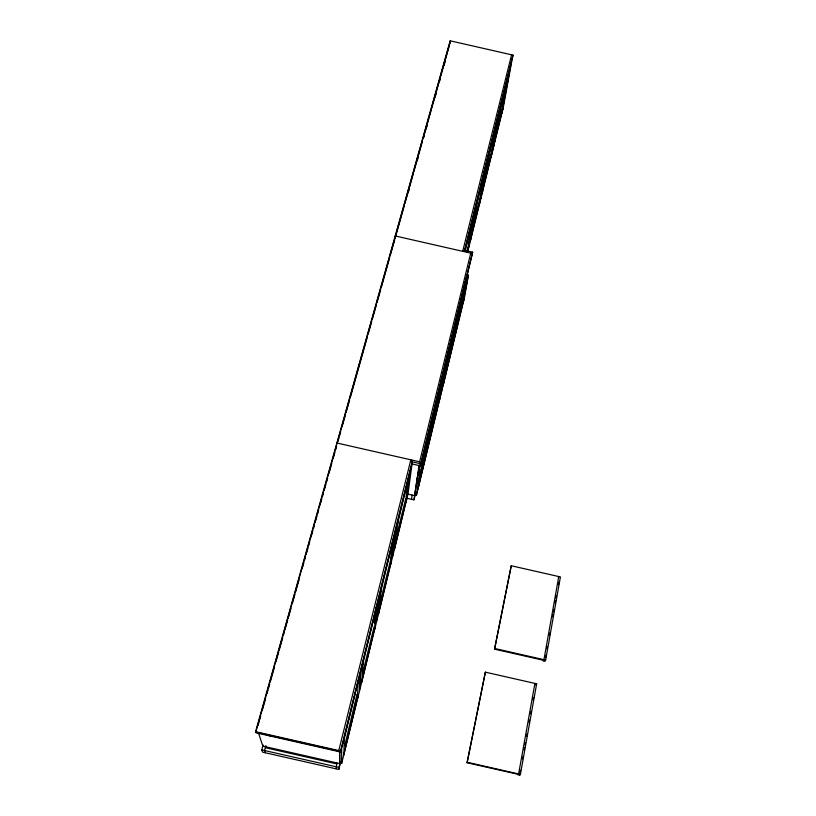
<?xml version="1.0" encoding="UTF-8"?>
<svg xmlns="http://www.w3.org/2000/svg" width="816" height="816" viewBox="0 0 816 816"><rect width="100%" height="100%" fill="white"/><g stroke="black" fill="none" stroke-linecap="round" stroke-linejoin="round"><path stroke-width="1.22" d="M343.516 755.861L357.796 696.436L357.683 698.384M343.628 739.643L343.618 741.438L358.775 678.555M343.985 753.984L344.128 737.633M357 694.232L344.74 745.783M357.235 700.189L358.295 680.473M360.672 670.905L359.458 691.172L341.659 763.439L339.823 763.021L339.711 750.893M360.784 670.426L359.57 690.724L376.441 622.261L378.757 597.934M361.335 683.553L374.972 626.749L374.758 629.095M362.671 662.827L362.528 665.122L376.961 605.166M361.774 681.768L363.14 660.929M394.352 242.026L394.454 240.679M374.401 623.23L374.85 618.171M374.33 630.809L376.513 606.971M378.981 597.037L376.655 621.404L392.649 556.471L395.964 528.523M423.728 137.578L423.871 136.109M378.328 614.611L391.374 560.245L391.058 562.958M380.756 589.856L380.491 592.589L394.271 535.357M378.746 612.918L381.205 588.071M390.599 559.368L391.853 548.332M449.82 43.921L450.177 40.8L513.05 55.141L464.671 251.318M390.65 564.59L393.842 537.071M396.066 528.095L392.751 556.063L407.949 494.374L411.978 464.467M394.342 549.617L406.837 497.495L406.429 500.534M397.749 521.302L397.372 524.423L410.54 469.7M394.74 548.005L398.167 519.608M406.093 496.679L407.878 483.041M406.052 502.085L410.142 471.322M450.177 40.8L255.581 731.677L255.969 732.799L340.507 751.995L411.917 463.916L412.192 461.836L410.836 459.816L338.538 751.556M411.539 499.3L412.141 495.077M406.582 498.178L413.987 499.861L419.149 465.12M442.374 375.156L417.262 478.084L414.732 495.098L416.374 495.475L441.405 392.394L444.71 372.708L443.088 372.341M417.731 476.177L419.373 465.151M416.956 484.072L417.323 481.654M418.475 473.963L418.996 471.444M411.917 463.916L420.689 465.916L472.668 252.164L464.641 250.339L462.703 251.318L511.581 54.805M416.374 495.475L418.965 478.472L444.71 372.708M417.863 489.335L440.62 394.526M418.241 487.815L420.883 470.597L419.179 470.21M442.598 374.432L442.996 371.994M439.691 399.463L443.302 378.502L441.67 378.134M465.089 250.41L465.497 247.962M468.455 275.176L444.893 371.984L441.578 391.69L464.559 297.055L468.455 275.176L466.895 274.819M442.945 386.06L463.998 298.33L463.294 302.257M443.282 384.662L446.638 364.793L445.016 364.426M468.17 245.422L471.485 226.001M474.983 209.702L467.833 251.359L476.656 202.949M468.139 250.114L468.853 245.973L467.323 252.154M475.3 208.417L465.038 251.236M470.659 239.894L478.237 196.554M483.031 180.295L479.818 198.614L474.708 219.331M479.645 203.408L487.285 160.058M479.941 202.215L480.706 197.911L471.383 235.732M487.591 158.824L477.125 202.429M488.957 153.306L481.114 197.472L469.445 244.841M482.419 192.148L490.477 147.206M462.978 303.562L466.844 281.816L465.273 281.459M545.527 657.614L545.975 655.146M547.067 648.955L547.505 646.486M549.484 635.358L549.923 632.879M552.789 616.804L553.228 614.336M553.666 611.857L554.105 609.389M555.206 603.197L555.645 600.729M556.084 598.25L556.522 595.782M558.501 584.654L558.94 582.175M558.348 577.32L558.756 576.555L543.946 659.675L543.16 660.94L544.874 661.327L545.659 660.062L560.419 576.932L511.244 565.753L494.557 649.169L543.548 660.307M494.527 134.028L491.242 152.368L486.775 170.442M534.531 684.012L534.908 683.42L518.609 773.935L517.895 774.792L519.69 775.2L520.588 770.192M522.607 758.911L523.056 756.412M524.188 750.139L524.637 747.64M525.086 745.13L525.535 742.621M526.657 736.358L527.105 733.859M529.135 722.578L529.584 720.079M530.706 713.806L531.155 711.307M533.185 700.026L533.633 697.527M519.69 775.2L520.414 774.343L536.653 683.808L485.357 672.16L467.089 762.746L518.252 774.364M491.028 157.233L499.106 112.373M491.303 156.091L492.109 151.633L483.194 187.813M499.402 111.2L489.325 153.204M500.636 106.213L492.425 151.552L481.256 196.88M493.609 146.737L502.075 100.388M505.216 91.29L502.105 108.365L497.219 128.153M501.85 113.291L510.326 67.096M502.126 112.2L502.972 107.6L494.425 142.249M510.612 65.963L500.891 106.488M511.724 61.486L503.197 107.845L492.497 151.266M494.557 649.169L511.244 565.753M467.089 762.746L485.357 672.16M443.557 370.413L450.34 342.567M450.942 340.139L465.304 281.357M465.548 280.357L466.63 275.93M420.689 465.916L472.668 252.164L470.73 253.154L395.209 235.946L395.015 238.67L404.318 205.591M413.987 499.861L415.191 494.914M442.68 382.214L419.995 475.432L420.495 472.168L418.802 471.781M420.434 474.3L421.637 469.343M422.239 466.864L423.443 461.917M427.064 447.056L428.267 442.099M428.869 439.63L429.767 435.907M435.193 413.62L436.397 408.673M436.999 406.195L437.906 402.482M449.861 353.348L451.064 348.401M451.666 345.933L452.86 340.986M457.378 322.432L459.184 315.017M340.507 751.995L412.192 461.836L421.005 463.845L419.638 461.815L470.73 253.154M263.15 744.998L261.793 749.894L262.568 752.148L338.803 769.457L339.986 762.44M338.803 769.457L340.629 762.052M362.651 673.22L374.054 627.014M379.787 603.83L390.456 560.592M397.106 533.644L405.929 497.923M467.048 250.349L467.966 246.636M473.504 224.206L474.106 221.768M336.937 763.052L336.08 768.835M464.641 250.339L513.05 55.141M265.904 745.62L264.547 750.516L265.292 752.77M336.559 445.301L255.775 732.238L338.528 751.036M449.993 42.361L336.896 444.077L336.886 442.996L419.638 461.815M258.029 725.455L259.06 721.783M259.661 719.661L260.692 715.999M262.16 710.767L265.608 698.527M266.985 693.631L268.015 689.959M268.597 687.908L269.627 684.247M270.32 681.809L274.564 666.703M275.941 661.807L278.695 652.015M279.245 650.056L282.683 637.837M283.376 635.399L284.407 631.737M284.896 629.983L287.65 620.191M288.181 618.304L290.935 608.532M292.312 603.646L294.892 594.487M295.576 592.039L299.023 579.799M302.073 568.936L303.848 562.663M304.49 560.357L305.561 556.543M306.214 554.227L307.979 547.964M308.632 545.639L309.703 541.844M311.049 537.061L312.803 530.828M313.466 528.482L314.517 524.708M315.19 522.352L316.934 516.14M317.597 513.764L318.658 510.02M320.015 505.186L321.759 499.004M322.432 496.597L323.473 492.884M324.156 490.467L325.89 484.316M326.573 481.889L327.614 478.196M328.991 473.3L331.745 463.498M333.122 458.612L334.856 452.462M335.529 450.044L336.569 446.372M337.926 441.527L338.977 437.815M339.64 435.448L340.69 431.705M342.037 426.941L345.505 414.599M346.137 412.355L349.636 399.942M350.248 397.769L367.506 336.406M368.2 333.968L371.688 321.545M372.32 319.301L376.523 304.399M377.135 302.195L380.654 289.69M381.266 287.538L389.62 257.825M390.201 255.775L394.669 239.884M404.899 203.541L413.284 173.747M413.875 171.656L422.239 141.902M423.361 137.935L431.205 110.058M431.817 107.906L440.171 78.214M440.783 76.01L449.198 46.135M408.235 192.678L409.265 189.006M417.19 160.823L418.231 157.151M426.146 128.999L427.176 125.317M435.101 97.135L436.142 93.463M439.243 82.436L440.273 78.754M444.067 65.28L445.097 61.608M535.888 684.991L536.653 683.808M465.599 280.133L467.16 280.49L466.426 284.621L445.658 369.995L446.291 366.231L444.669 365.854M443.261 371.617L444.893 371.984M441.313 379.583L442.945 379.95M417.262 478.084L418.965 478.472M407.235 493.955L414.61 495.638M494.853 648.516L545.659 660.062M467.344 762.297L520.414 774.343M255.581 731.677L340.496 750.955M265.333 747.691L336.733 763.898M261.793 749.894L338.773 767.366M258.631 733.4L262.844 746.12L339.711 763.572L339.578 751.21M269.566 735.369L269.729 735.93M324.737 747.905L324.778 748.425M341.639 747.701L341.659 763.439"/></g></svg>
